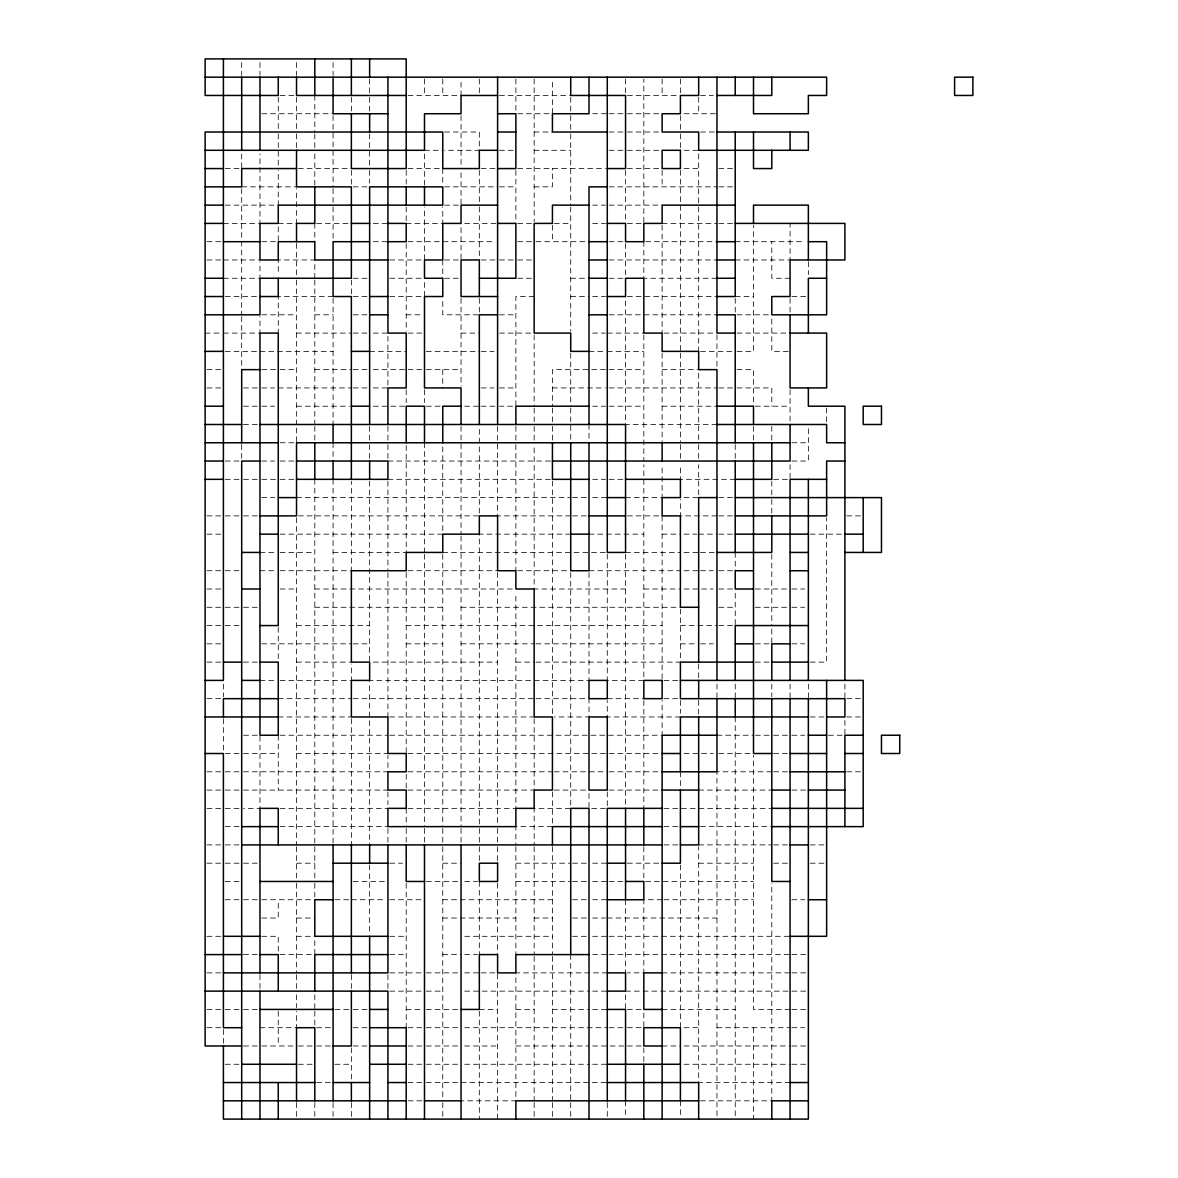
<?xml version="1.0" encoding="UTF-8"?>
<svg xmlns="http://www.w3.org/2000/svg" width="1178" height="1178" viewBox="0 0 1178 1178"><rect width="100%" height="100%" fill="white"/><g stroke="black" fill="none" stroke-linecap="round" stroke-linejoin="round"><path stroke-width="0.75" stroke-dasharray="5 3.75" d="M280.084 95.462L296.532 95.462M408.03 95.462L461.04 95.462L461.04 79.014M499.428 95.462L570.726 95.462M627.388 95.462L678.572 95.462M700.498 95.462L713.294 95.462M261.796 113.736L333.094 113.736M517.716 113.736L552.438 113.736L552.438 79.014M592.652 113.736L607.274 113.736M609.114 113.736L625.562 113.736M627.388 113.736L662.124 113.736M684.05 113.736L716.96 113.736M444.592 132.024L479.328 132.024L479.328 150.298L444.592 150.298M534.164 132.024L552.438 132.024M609.114 132.024L625.562 132.024M627.388 132.024L662.124 132.024M700.498 132.024L716.96 132.024M424.492 150.298L442.766 150.298M499.428 150.298L515.876 150.298M534.164 150.298L570.726 150.298M609.114 150.298L623.736 150.298M627.388 150.298L662.124 150.298M684.05 150.298L698.672 150.298M225.248 168.572L239.87 168.572M298.358 168.572L351.368 168.572M408.03 168.572L440.94 168.572M481.154 168.572L497.602 168.572M517.716 168.572L605.448 168.572M627.388 168.572L662.124 168.572M684.05 168.572L698.672 168.572M718.786 168.572L735.234 168.572M241.696 186.86L296.532 186.86M353.194 186.86L369.642 186.86M444.592 186.86L497.602 186.86M499.428 186.86L515.876 186.86M534.164 186.86L552.438 186.86L552.438 168.572M609.114 186.86L716.96 186.86M718.786 186.86L735.234 186.86M225.248 205.134L278.258 205.134L278.258 170.398M444.592 205.134L461.04 205.134L461.04 170.398M592.652 205.134L605.448 205.134M609.114 205.134L662.124 205.134M223.408 223.408L259.97 223.408L259.97 153.95M278.258 223.408L296.532 223.408L296.532 188.686M316.632 223.408L349.542 223.408M373.308 223.408L387.93 223.408M406.204 223.408L442.766 223.408L442.766 206.96M464.706 223.408L497.602 223.408M517.716 223.408L534.164 223.408M554.264 223.408L570.726 223.408M592.652 223.408L605.448 223.408M627.388 223.408L643.836 223.408L643.836 79.014M662.124 223.408L716.96 223.408M718.786 223.408L733.408 223.408M206.96 241.696L223.408 241.696M261.796 241.696L278.258 241.696L278.258 225.248M373.308 241.696L387.93 241.696M408.03 241.696L493.95 241.696M517.716 241.696L534.164 241.696M535.99 241.696L589 241.696M609.114 241.696L625.562 241.696M645.662 241.696L716.96 241.696M735.234 241.696L804.692 241.696M206.96 259.97L221.582 259.97M223.408 259.97L259.97 259.97M389.756 259.97L424.492 259.97L424.492 206.96M444.592 259.97L461.04 259.97L461.04 223.408M481.154 259.97L497.602 259.97M499.428 259.97L514.05 259.97M517.716 259.97L534.164 259.97M609.114 259.97L716.96 259.97M735.234 259.97L790.07 259.97L790.07 223.408M223.408 278.258L259.97 278.258L259.97 261.796M353.194 278.258L369.642 278.258M389.756 278.258L424.492 278.258M444.592 278.258L461.04 278.258M517.716 278.258L534.164 278.258M570.726 278.258L589 278.258M609.114 278.258L623.736 278.258M716.96 278.258L643.836 278.258L643.836 241.696M790.07 278.258L771.796 278.258L771.796 241.696M225.248 296.532L259.97 296.532M333.094 296.532L278.258 296.532L278.258 333.094M353.194 296.532L367.816 296.532M389.756 296.532L424.492 296.532L424.492 280.084M534.164 296.532L515.876 296.532L515.876 406.204L499.428 406.204M570.726 296.532L589 296.532M592.652 296.532L605.448 296.532M627.388 296.532L716.96 296.532M735.234 296.532L753.508 296.532M791.896 296.532L808.358 296.532M261.796 314.806L296.532 314.806M314.806 314.806L333.094 314.806M353.194 314.806L369.642 314.806M406.204 314.806L422.652 314.806M499.428 314.806L515.876 314.806M609.114 314.806L716.96 314.806M737.06 314.806L771.796 314.806M205.134 333.094L221.582 333.094M223.408 333.094L259.97 333.094L259.97 316.632M296.532 333.094L351.368 333.094M353.194 333.094L367.816 333.094M373.308 333.094L387.93 333.094M408.03 333.094L422.652 333.094M461.04 333.094L479.328 333.094M499.428 333.094L534.164 333.094M592.652 333.094L605.448 333.094M607.274 333.094L643.836 333.094M663.95 333.094L713.294 333.094M737.06 333.094L790.07 333.094M225.248 351.368L258.144 351.368M259.97 351.368L333.094 351.368M369.642 351.368L406.204 351.368M426.318 351.368L479.328 351.368M481.154 351.368L493.95 351.368M589 351.368L605.448 351.368M607.274 351.368L643.836 351.368M700.498 351.368L733.408 351.368M737.06 351.368L753.508 351.368L753.508 225.248M788.244 351.368L771.796 351.368L771.796 316.632M206.96 369.642L223.408 369.642M261.796 369.642L278.258 369.642M280.084 369.642L296.532 369.642M314.806 369.642L351.368 369.642M353.194 369.642L369.642 369.642M373.308 369.642L406.204 369.642M408.03 369.642L422.652 369.642M426.318 369.642L461.04 369.642M605.448 369.642L552.438 369.642L552.438 406.204M609.114 369.642L643.836 369.642M662.124 369.642L698.672 369.642M737.06 369.642L753.508 369.642L753.508 406.204M206.96 387.93L221.582 387.93M243.522 387.93L258.144 387.93M261.796 387.93L274.592 387.93M278.258 387.93L351.368 387.93M353.194 387.93L367.816 387.93M373.308 387.93L387.93 387.93L387.93 334.92M481.154 387.93L493.95 387.93M499.428 387.93L515.876 387.93M552.438 387.93L605.448 387.93M609.114 387.93L716.96 387.93M718.786 387.93L733.408 387.93M737.06 387.93L771.796 387.93L771.796 406.204M243.522 406.204L259.97 406.204M261.796 406.204L274.592 406.204M296.532 406.204L349.542 406.204M373.308 406.204L406.204 406.204M426.318 406.204L442.766 406.204M464.706 406.204L479.328 406.204M481.154 406.204L497.602 406.204M592.652 406.204L605.448 406.204M609.114 406.204L643.836 406.204M662.124 406.204L716.96 406.204M755.348 406.204L790.07 406.204M243.522 424.492L259.97 424.492M716.96 424.492L625.562 424.492L625.562 296.532M280.084 442.766L296.532 442.766L296.532 426.318M791.896 442.766L808.358 442.766M225.248 461.04L241.696 461.04M261.796 461.04L274.592 461.04M280.084 461.04L296.532 461.04M387.93 461.04L552.438 461.04M791.896 461.04L808.358 461.04L808.358 426.318M225.248 479.328L241.696 479.328M243.522 479.328L259.97 479.328M261.796 479.328L278.258 479.328M280.084 479.328L296.532 479.328M387.93 479.328L552.438 479.328L552.438 716.96M592.652 479.328L605.448 479.328M609.114 479.328L625.562 479.328M735.234 479.328L680.398 479.328L680.398 464.706M773.622 479.328L790.07 479.328L790.07 464.706M261.796 497.602L274.592 497.602M296.532 497.602L570.726 497.602M572.552 497.602L589 497.602M592.652 497.602L607.274 497.602M625.562 497.602L662.124 497.602L662.124 464.706M684.05 497.602L698.672 497.602L698.672 464.706M718.786 497.602L735.234 497.602M206.96 515.876L221.582 515.876M225.248 515.876L239.87 515.876M243.522 515.876L258.144 515.876M298.358 515.876L479.328 515.876L479.328 426.318M570.726 515.876L497.602 515.876L497.602 426.318M572.552 515.876L589 515.876M627.388 515.876L662.124 515.876L662.124 680.398M716.96 515.876L680.398 515.876L680.398 499.428M718.786 515.876L735.234 515.876M846.732 515.876L861.368 515.876M206.96 534.164L221.582 534.164M280.084 534.164L442.766 534.164L442.766 442.766M570.726 534.164L479.328 534.164L479.328 826.632M589 534.164L643.836 534.164M662.124 534.164L680.398 534.164M684.05 534.164L696.846 534.164M698.672 534.164L716.96 534.164M718.786 534.164L735.234 534.164M810.184 534.164L843.08 534.164M259.97 552.438L274.592 552.438M280.084 552.438L314.806 552.438M333.094 552.438L406.204 552.438L406.204 444.592M442.766 552.438L607.274 552.438L607.274 680.398L643.836 680.398L643.836 464.706M625.562 552.438L680.398 552.438M684.05 552.438L698.672 552.438M700.498 552.438L716.96 552.438M206.96 570.726L223.408 570.726M225.248 570.726L239.87 570.726M259.97 570.726L274.592 570.726M280.084 570.726L351.368 570.726L351.368 481.154M408.03 570.726L497.602 570.726M517.716 570.726L568.886 570.726M589 570.726L680.398 570.726M684.05 570.726L698.672 570.726M700.498 570.726L713.294 570.726M718.786 570.726L733.408 570.726M206.96 589L223.408 589M280.084 589L296.532 589M314.806 589L515.876 589M625.562 589L534.164 589L534.164 444.592M643.836 589L680.398 589M684.05 589L713.294 589M718.786 589L733.408 589M755.348 589L790.07 589M791.896 589L804.692 589M206.96 607.274L223.408 607.274M225.248 607.274L241.696 607.274M243.522 607.274L258.144 607.274M314.806 607.274L442.766 607.274M461.04 607.274L680.398 607.274M718.786 607.274L735.234 607.274M755.348 607.274L790.07 607.274M791.896 607.274L804.692 607.274M206.96 625.562L221.582 625.562M225.248 625.562L239.87 625.562M296.532 625.562L369.642 625.562M406.204 625.562L662.124 625.562M680.398 625.562L716.96 625.562M718.786 625.562L735.234 625.562L735.234 592.652M206.96 643.836L221.582 643.836M261.796 643.836L351.368 643.836M353.194 643.836L369.642 643.836M406.204 643.836L442.766 643.836M461.04 643.836L534.164 643.836M535.99 643.836L662.124 643.836M680.398 643.836L696.846 643.836M700.498 643.836L713.294 643.836M755.348 643.836L771.796 643.836L771.796 627.388M791.896 643.836L804.692 643.836M206.96 662.124L221.582 662.124M243.522 662.124L258.144 662.124M296.532 662.124L351.368 662.124M373.308 662.124L497.602 662.124M515.876 662.124L534.164 662.124M535.99 662.124L680.398 662.124L680.398 609.114M755.348 662.124L771.796 662.124M810.184 662.124L826.632 662.124L826.632 517.716M259.97 680.398L274.592 680.398M280.084 680.398L351.368 680.398L351.368 663.95M663.95 680.398L680.398 680.398M206.96 698.672L221.582 698.672M278.258 698.672L351.368 698.672M353.194 698.672L534.164 698.672M535.99 698.672L589 698.672L589 716.96L554.264 716.96M607.274 698.672L643.836 698.672M663.95 698.672L680.398 698.672M846.732 698.672L863.194 698.672M278.258 716.96L351.368 716.96M389.756 716.96L534.164 716.96M680.398 716.96L607.274 716.96L607.274 700.498M810.184 716.96L824.806 716.96M846.732 716.96L861.368 716.96M243.522 735.234L259.97 735.234L259.97 808.358L243.522 808.358M280.084 735.234L387.93 735.234M389.756 735.234L662.124 735.234L662.124 700.498M716.96 735.234L753.508 735.234M755.348 735.234L771.796 735.234M773.622 735.234L790.07 735.234M791.896 735.234L804.692 735.234M828.458 735.234L844.906 735.234L844.906 718.786M225.248 753.508L239.87 753.508M243.522 753.508L278.258 753.508M296.532 753.508L387.93 753.508M408.03 753.508L607.274 753.508M609.114 753.508L662.124 753.508M684.05 753.508L713.294 753.508M718.786 753.508L753.508 753.508M773.622 753.508L790.07 753.508M206.96 771.796L221.582 771.796M225.248 771.796L239.87 771.796M243.522 771.796L387.93 771.796L387.93 755.348M408.03 771.796L552.438 771.796M554.264 771.796L607.274 771.796M609.114 771.796L662.124 771.796M771.796 771.796L716.96 771.796L716.96 1119.1M773.622 771.796L790.07 771.796M846.732 771.796L861.368 771.796M206.96 790.07L223.408 790.07M225.248 790.07L239.87 790.07M243.522 790.07L387.93 790.07M554.264 790.07L589 790.07M609.114 790.07L662.124 790.07M698.672 790.07L771.796 790.07M791.896 790.07L808.358 790.07M206.96 808.358L221.582 808.358M225.248 808.358L241.696 808.358M280.084 808.358L387.93 808.358M408.03 808.358L515.876 808.358L515.876 592.652M605.448 808.358L589 808.358L589 791.896M663.95 808.358L771.796 808.358M225.248 826.632L241.696 826.632M280.084 826.632L387.93 826.632M663.95 826.632L680.398 826.632M700.498 826.632L771.796 826.632M206.96 844.906L223.408 844.906M225.248 844.906L239.87 844.906M663.95 844.906L680.398 844.906M698.672 844.906L771.796 844.906M773.622 844.906L788.244 844.906M810.184 844.906L824.806 844.906M206.96 863.194L221.582 863.194M225.248 863.194L241.696 863.194M243.522 863.194L258.144 863.194M296.532 863.194L314.806 863.194M389.756 863.194L402.552 863.194M442.766 863.194L461.04 863.194M515.876 863.194L570.726 863.194M572.552 863.194L587.174 863.194M592.652 863.194L607.274 863.194M627.388 863.194L662.124 863.194M698.672 863.194L753.508 863.194M773.622 863.194L790.07 863.194M810.184 863.194L824.806 863.194M225.248 881.468L239.87 881.468M353.194 881.468L387.93 881.468M426.318 881.468L461.04 881.468M464.706 881.468L477.502 881.468M515.876 881.468L570.726 881.468M572.552 881.468L587.174 881.468M592.652 881.468L607.274 881.468M609.114 881.468L623.736 881.468M645.662 881.468L753.508 881.468M225.248 899.742L239.87 899.742M243.522 899.742L258.144 899.742M261.796 899.742L314.806 899.742M334.92 899.742L349.542 899.742M351.368 899.742L386.104 899.742M389.756 899.742L424.492 899.742M442.766 899.742L552.438 899.742M572.552 899.742L589 899.742M592.652 899.742L607.274 899.742M662.124 899.742L643.836 899.742L643.836 972.866L627.388 972.866M663.95 899.742L753.508 899.742M791.896 899.742L804.692 899.742M261.796 918.03L278.258 918.03L278.258 899.742M296.532 918.03L314.806 918.03M442.766 918.03L515.876 918.03M534.164 918.03L552.438 918.03M572.552 918.03L589 918.03M592.652 918.03L605.448 918.03M607.274 918.03L716.96 918.03M206.96 936.304L221.582 936.304M261.796 936.304L278.258 936.304L278.258 954.592M296.532 936.304L314.806 936.304M389.756 936.304L406.204 936.304M464.706 936.304L552.438 936.304M572.552 936.304L589 936.304M592.652 936.304L607.274 936.304M609.114 936.304L790.07 936.304M243.522 954.592L258.144 954.592M280.084 954.592L314.806 954.592L314.806 938.13M389.756 954.592L406.204 954.592M442.766 954.592L461.04 954.592M464.706 954.592L477.502 954.592M592.652 954.592L607.274 954.592M609.114 954.592L790.07 954.592M791.896 954.592L808.358 954.592M206.96 972.866L221.582 972.866M389.756 972.866L424.492 972.866M426.318 972.866L461.04 972.866M464.706 972.866L479.328 972.866M481.154 972.866L497.602 972.866L497.602 1119.1M607.274 972.866L515.876 972.866L515.876 1100.826L461.04 1100.826M662.124 972.866L790.07 972.866M791.896 972.866L808.358 972.866M389.756 991.14L424.492 991.14M426.318 991.14L442.766 991.14M464.706 991.14L589 991.14M592.652 991.14L607.274 991.14M625.562 991.14L790.07 991.14M791.896 991.14L808.358 991.14M206.96 1009.428L221.582 1009.428M225.248 1009.428L239.87 1009.428M243.522 1009.428L259.97 1009.428M334.92 1009.428L349.542 1009.428M353.194 1009.428L367.816 1009.428M406.204 1009.428L422.652 1009.428M426.318 1009.428L461.04 1009.428M479.328 1009.428L497.602 1009.428M515.876 1009.428L534.164 1009.428M552.438 1009.428L589 1009.428M592.652 1009.428L607.274 1009.428M627.388 1009.428L642.01 1009.428M662.124 1009.428L735.234 1009.428M790.07 1009.428L753.508 1009.428L753.508 755.348M791.896 1009.428L808.358 1009.428M206.96 1027.702L221.582 1027.702M259.97 1027.702L296.532 1027.702L296.532 1011.254M316.632 1027.702L333.094 1027.702M353.194 1027.702L367.816 1027.702M408.03 1027.702L424.492 1027.702M426.318 1027.702L461.04 1027.702M464.706 1027.702L607.274 1027.702M609.114 1027.702L625.562 1027.702M627.388 1027.702L643.836 1027.702L643.836 1009.428M684.05 1027.702L698.672 1027.702M716.96 1027.702L790.07 1027.702M791.896 1027.702L804.692 1027.702M243.522 1045.976L258.144 1045.976M261.796 1045.976L296.532 1045.976M298.358 1045.976L314.806 1045.976M316.632 1045.976L333.094 1045.976M353.194 1045.976L367.816 1045.976M408.03 1045.976L422.652 1045.976M426.318 1045.976L461.04 1045.976M464.706 1045.976L497.602 1045.976M515.876 1045.976L589 1045.976M592.652 1045.976L623.736 1045.976M627.388 1045.976L643.836 1045.976M662.124 1045.976L680.398 1045.976M684.05 1045.976L790.07 1045.976M791.896 1045.976L808.358 1045.976M225.248 1064.264L239.87 1064.264M298.358 1064.264L312.98 1064.264M334.92 1064.264L351.368 1064.264M408.03 1064.264L424.492 1064.264M426.318 1064.264L461.04 1064.264M464.706 1064.264L589 1064.264M592.652 1064.264L607.274 1064.264M684.05 1064.264L790.07 1064.264M791.896 1064.264L808.358 1064.264M316.632 1082.538L333.094 1082.538M408.03 1082.538L422.652 1082.538M426.318 1082.538L459.214 1082.538M461.04 1082.538L607.274 1082.538M790.07 1082.538L698.672 1082.538L698.672 846.732M408.03 1100.826L424.492 1100.826M700.498 1100.826L771.796 1100.826L771.796 883.294M844.906 684.05L844.906 698.672M826.632 408.03L826.632 422.652M808.358 261.796L808.358 274.592M808.358 684.05L808.358 698.672M790.07 298.358L790.07 314.806M790.07 389.756L790.07 422.652M790.07 684.05L790.07 698.672M771.796 426.318L771.796 440.94M771.796 481.154L771.796 497.602M771.796 499.428L771.796 515.876M771.796 554.264L771.796 625.562M771.796 684.05L771.796 696.846M753.508 426.318L753.508 440.94M753.508 1027.702L753.508 1119.1M735.234 298.358L735.234 314.806M735.234 444.592L735.234 461.04M735.234 552.438L735.234 570.726M735.234 684.05L735.234 698.672M735.234 716.96L735.234 1119.1M716.96 334.92L716.96 369.642M716.96 684.05L716.96 698.672M698.672 97.288L698.672 113.736M698.672 153.95L698.672 205.134M698.672 206.96L698.672 351.368M698.672 373.308L698.672 442.766M698.672 444.592L698.672 461.04M698.672 663.95L698.672 680.398M698.672 700.498L698.672 716.96M680.398 79.014L680.398 93.636M680.398 115.562L680.398 132.024M680.398 133.85L680.398 150.298M680.398 170.398L680.398 351.368M680.398 353.194L680.398 442.766M680.398 444.592L680.398 461.04M680.398 700.498L680.398 713.294M680.398 771.796L680.398 790.07M680.398 865.02L680.398 1027.702M680.398 1100.826L680.398 1117.274M662.124 79.014L662.124 95.462M662.124 170.398L662.124 186.86M662.124 225.248L662.124 333.094M662.124 353.194L662.124 442.766M643.836 334.92L643.836 461.04M643.836 700.498L643.836 808.358M643.836 846.732L643.836 881.468M643.836 1047.816L643.836 1062.438M625.562 79.014L625.562 95.462M625.562 170.398L625.562 223.408M625.562 243.522L625.562 278.258M625.562 554.264L625.562 808.358M625.562 899.742L625.562 972.866M625.562 994.806L625.562 1009.428M625.562 1100.826L625.562 1117.274M607.274 791.896L607.274 808.358M607.274 1102.652L607.274 1119.1M589 424.492L589 442.766M589 572.552L589 680.398L369.642 680.398L369.642 844.906M570.726 97.288L570.726 111.91M570.726 115.562L570.726 132.024M570.726 133.85L570.726 205.134M570.726 206.96L570.726 331.268M570.726 353.194L570.726 406.204M570.726 408.03L570.726 442.766M570.726 572.552L570.726 808.358L534.164 808.358L534.164 844.906M570.726 954.592L570.726 1100.826M570.726 1102.652L570.726 1119.1M552.438 225.248L552.438 241.696M552.438 408.03L552.438 424.492M552.438 426.318L552.438 442.766M552.438 791.896L552.438 826.632L515.876 826.632L515.876 844.906M552.438 846.732L552.438 954.592M552.438 956.418L552.438 1100.826M552.438 1102.652L552.438 1119.1M534.164 79.014L534.164 221.582M534.164 334.92L534.164 406.204M534.164 408.03L534.164 424.492M534.164 426.318L534.164 442.766M534.164 718.786L534.164 790.07L406.204 790.07L406.204 773.622M534.164 846.732L534.164 954.592M534.164 956.418L534.164 1100.826M534.164 1102.652L534.164 1119.1M515.876 79.014L515.876 113.736M515.876 170.398L515.876 223.408M515.876 426.318L515.876 442.766M515.876 444.592L515.876 570.726M515.876 846.732L515.876 954.592M497.602 572.552L497.602 826.632M497.602 828.458L497.602 844.906M497.602 846.732L497.602 863.194M497.602 883.294L497.602 954.592M479.328 79.014L479.328 95.462M479.328 170.398L479.328 205.134M479.328 206.96L479.328 259.97M479.328 298.358L479.328 314.806L442.766 314.806L442.766 298.358M479.328 828.458L479.328 844.906M479.328 846.732L479.328 863.194M479.328 881.468L479.328 954.592M479.328 1011.254L479.328 1119.1M461.04 115.562L461.04 168.572M461.04 298.358L461.04 386.104M461.04 426.318L461.04 534.164M461.04 535.99L461.04 826.632M461.04 828.458L461.04 844.906M442.766 79.014L442.766 95.462M442.766 168.572L442.766 183.194M442.766 259.97L442.766 278.258M442.766 369.642L442.766 387.93M442.766 554.264L442.766 826.632M442.766 828.458L442.766 844.906M442.766 846.732L442.766 1100.826M442.766 1102.652L442.766 1117.274M424.492 79.014L424.492 95.462M424.492 153.95L424.492 186.86M424.492 389.756L424.492 402.552M424.492 442.766L424.492 552.438M424.492 554.264L424.492 826.632M424.492 828.458L424.492 844.906M406.204 170.398L406.204 186.86M406.204 206.96L406.204 221.582M406.204 243.522L406.204 331.268M406.204 389.756L406.204 402.552M406.204 572.552L406.204 753.508M406.204 808.358L406.204 826.632M406.204 828.458L406.204 844.906M406.204 883.294L406.204 1027.702M387.93 426.318L387.93 442.766M387.93 444.592L387.93 459.214M387.93 481.154L387.93 570.726M387.93 572.552L387.93 716.96M387.93 791.896L387.93 804.692M387.93 828.458L387.93 844.906M387.93 974.692L387.93 991.14M369.642 79.014L369.642 95.462M369.642 97.288L369.642 113.736M369.642 133.85L369.642 168.572M369.642 170.398L369.642 183.194M369.642 426.318L369.642 442.766M369.642 444.592L369.642 461.04M369.642 481.154L369.642 662.124M369.642 865.02L369.642 932.652M351.368 97.288L351.368 111.91M351.368 170.398L351.368 186.86M351.368 280.084L351.368 296.532M351.368 718.786L351.368 844.906M351.368 974.692L351.368 991.14M351.368 1047.816L351.368 1080.712M351.368 1102.652L351.368 1119.1M333.094 62.552L333.094 75.348M333.094 115.562L333.094 186.86M333.094 188.686L333.094 205.134M333.094 206.96L333.094 241.696M333.094 298.358L333.094 424.492M333.094 442.766L333.094 461.04M333.094 479.328L333.094 844.906M333.094 1102.652L333.094 1119.1M314.806 95.462L314.806 132.024M314.806 133.85L314.806 150.298M314.806 153.95L314.806 186.86M314.806 223.408L314.806 241.696M314.806 278.258L314.806 259.97L278.258 259.97L278.258 274.592M314.806 280.084L314.806 424.492M314.806 426.318L314.806 442.766M314.806 479.328L314.806 844.906M314.806 846.732L314.806 881.468M314.806 883.294L314.806 897.916M314.806 994.806L314.806 1009.428M314.806 1011.254L314.806 1027.702M314.806 1102.652L314.806 1117.274M296.532 62.552L296.532 75.348M296.532 97.288L296.532 132.024M296.532 133.85L296.532 150.298M296.532 243.522L296.532 278.258M296.532 280.084L296.532 424.492M296.532 517.716L296.532 844.906M296.532 846.732L296.532 881.468M296.532 883.294L296.532 972.866M296.532 974.692L296.532 991.14M296.532 994.806L296.532 1007.602M296.532 1102.652L296.532 1119.1M278.258 97.288L278.258 132.024M278.258 133.85L278.258 166.746M278.258 627.388L278.258 662.124M278.258 735.234L278.258 790.07M278.258 1011.254L278.258 1045.976M259.97 62.552L259.97 75.348M259.97 974.692L259.97 991.14M241.696 62.552L241.696 75.348M241.696 153.95L241.696 168.572M241.696 188.686L241.696 314.806M241.696 316.632L241.696 369.642M241.696 444.592L241.696 459.214M223.408 684.05L223.408 696.846M223.408 718.786L223.408 753.508M223.408 1029.528L223.408 1044.15"/><path stroke-width="1.5" d="M205.134 77.174L826.632 77.174L826.632 95.462L808.358 95.462L808.358 113.736L753.508 113.736L753.508 77.174M406.204 95.462L296.532 95.462L296.532 77.174M497.602 95.462L461.04 95.462L461.04 113.736L424.492 113.736L424.492 150.298L205.134 150.298M716.96 95.462L771.796 95.462L771.796 77.174M387.93 113.736L333.094 113.736L333.094 77.174M497.602 113.736L515.876 113.736L515.876 168.572L497.602 168.572M497.602 132.024L515.876 132.024M607.274 132.024L552.438 132.024L552.438 113.736L589 113.736L589 77.174M716.96 132.024L808.358 132.024L808.358 150.298L698.672 150.298L698.672 132.024L662.124 132.024L662.124 113.736L680.398 113.736L680.398 95.462L698.672 95.462L698.672 77.174M497.602 150.298L479.328 150.298L479.328 168.572L442.766 168.572L442.766 132.024L205.134 132.024L205.134 1045.976L241.696 1045.976M205.134 168.572L223.408 168.572M296.532 168.572L241.696 168.572L241.696 186.86L205.134 186.86M607.274 168.572L625.562 168.572L625.562 95.462L570.726 95.462L570.726 77.174M607.274 186.86L589 186.86L589 424.492M205.134 205.134L223.408 205.134M497.602 205.134L461.04 205.134L461.04 223.408L442.766 223.408L442.766 259.97L424.492 259.97L424.492 278.258L442.766 278.258L442.766 296.532L424.492 296.532L424.492 387.93L461.04 387.93L461.04 424.492M589 205.134L552.438 205.134L552.438 223.408L534.164 223.408L534.164 333.094L570.726 333.094L570.726 351.368L589 351.368M735.234 205.134L662.124 205.134L662.124 223.408L643.836 223.408L643.836 241.696L625.562 241.696L625.562 223.408L607.274 223.408M205.134 223.408L223.408 223.408M351.368 223.408L369.642 223.408M387.93 223.408L406.204 223.408L406.204 241.696L387.93 241.696M497.602 223.408L515.876 223.408L515.876 278.258L479.328 278.258M735.234 223.408L844.906 223.408L844.906 259.97L790.07 259.97L790.07 296.532L771.796 296.532L771.796 314.806L826.632 314.806L826.632 241.696L808.358 241.696M223.408 241.696L259.97 241.696M369.642 241.696L333.094 241.696L333.094 296.532L351.368 296.532L351.368 479.328M589 241.696L607.274 241.696M716.96 241.696L735.234 241.696M387.93 259.97L314.806 259.97L314.806 241.696L278.258 241.696L278.258 259.97L259.97 259.97L259.97 223.408L278.258 223.408L278.258 205.134L442.766 205.134L442.766 186.86L369.642 186.86L369.642 424.492M589 259.97L607.274 259.97M716.96 259.97L735.234 259.97M205.134 278.258L223.408 278.258M589 278.258L607.274 278.258M716.96 278.258L735.234 278.258M826.632 278.258L808.358 278.258L808.358 333.094M205.134 296.532L223.408 296.532M259.97 296.532L278.258 296.532L278.258 278.258M369.642 296.532L387.93 296.532M497.602 296.532L461.04 296.532L461.04 259.97L479.328 259.97L479.328 296.532M607.274 296.532L625.562 296.532L625.562 278.258L643.836 278.258L643.836 333.094L662.124 333.094L662.124 351.368L698.672 351.368L698.672 369.642L716.96 369.642L716.96 680.398M716.96 296.532L735.234 296.532L735.234 132.024M205.134 314.806L259.97 314.806L259.97 278.258L351.368 278.258L351.368 186.86L296.532 186.86L296.532 150.298M369.642 314.806L387.93 314.806M497.602 314.806L479.328 314.806L479.328 424.492M589 314.806L607.274 314.806M716.96 314.806L735.234 314.806L735.234 442.766M735.234 333.094L716.96 333.094L716.96 77.174M790.07 333.094L826.632 333.094L826.632 387.93L790.07 387.93L790.07 314.806M205.134 351.368L223.408 351.368M351.368 351.368L369.642 351.368M259.97 369.642L241.696 369.642L241.696 442.766M205.134 406.204L223.408 406.204M351.368 406.204L369.642 406.204M461.04 406.204L442.766 406.204L442.766 442.766M589 406.204L515.876 406.204L515.876 424.492M716.96 406.204L753.508 406.204L753.508 424.492M205.134 424.492L241.696 424.492M259.97 424.492L625.562 424.492L625.562 552.438L607.274 552.438L607.274 77.174M716.96 424.492L826.632 424.492L826.632 442.766L844.906 442.766M205.134 442.766L278.258 442.766M790.07 442.766L296.532 442.766L296.532 515.876L259.97 515.876M205.134 461.04L223.408 461.04M259.97 461.04L241.696 461.04L241.696 1119.1M296.532 461.04L387.93 461.04L387.93 479.328L296.532 479.328M552.438 461.04L790.07 461.04L790.07 424.492M844.906 461.04L826.632 461.04L826.632 515.876L735.234 515.876M205.134 479.328L223.408 479.328M589 479.328L552.438 479.328L552.438 442.766M625.562 479.328L680.398 479.328L680.398 497.602L662.124 497.602L662.124 515.876L680.398 515.876L680.398 607.274L698.672 607.274M735.234 479.328L771.796 479.328L771.796 442.766M826.632 479.328L790.07 479.328L790.07 680.398M278.258 497.602L296.532 497.602M607.274 497.602L625.562 497.602M716.96 497.602L698.672 497.602L698.672 662.124M735.234 497.602L881.468 497.602L881.468 552.438L844.906 552.438M589 515.876L625.562 515.876M259.97 534.164L278.258 534.164M570.726 534.164L589 534.164M735.234 534.164L808.358 534.164M844.906 534.164L863.194 534.164M241.696 552.438L259.97 552.438M716.96 552.438L771.796 552.438L771.796 515.876M790.07 552.438L808.358 552.438M753.508 570.726L735.234 570.726L735.234 589L753.508 589M790.07 570.726L808.358 570.726M241.696 589L259.97 589M259.97 625.562L278.258 625.562L278.258 333.094L259.97 333.094L259.97 735.234L278.258 735.234L278.258 662.124L259.97 662.124M808.358 625.562L735.234 625.562L735.234 680.398M735.234 643.836L753.508 643.836M790.07 643.836L771.796 643.836L771.796 680.398M223.408 662.124L241.696 662.124M753.508 662.124L680.398 662.124L680.398 698.672L844.906 698.672L844.906 716.96L826.632 716.96M771.796 662.124L808.358 662.124M205.134 680.398L223.408 680.398L223.408 58.9M241.696 680.398L259.97 680.398M680.398 680.398L863.194 680.398L863.194 826.632L771.796 826.632M278.258 698.672L223.408 698.672L223.408 716.96M205.134 716.96L278.258 716.96M808.358 716.96L680.398 716.96L680.398 771.796M716.96 735.234L662.124 735.234L662.124 1119.1M808.358 735.234L826.632 735.234M863.194 735.234L844.906 735.234L844.906 826.632M205.134 753.508L223.408 753.508L223.408 1027.702L241.696 1027.702M662.124 753.508L680.398 753.508M771.796 753.508L753.508 753.508L753.508 442.766M790.07 753.508L826.632 753.508M844.906 753.508L863.194 753.508M662.124 771.796L716.96 771.796L716.96 698.672M790.07 771.796L844.906 771.796M662.124 790.07L698.672 790.07M771.796 790.07L790.07 790.07M808.358 790.07L844.906 790.07M662.124 808.358L607.274 808.358L607.274 1100.826M771.796 808.358L863.194 808.358M241.696 826.632L278.258 826.632M662.124 826.632L552.438 826.632L552.438 844.906M680.398 826.632L698.672 826.632M241.696 844.906L662.124 844.906M680.398 844.906L698.672 844.906L698.672 716.96M790.07 844.906L808.358 844.906M333.094 863.194L387.93 863.194M607.274 863.194L625.562 863.194M662.124 863.194L680.398 863.194L680.398 790.07M259.97 881.468L333.094 881.468M424.492 881.468L406.204 881.468L406.204 844.906M625.562 881.468L643.836 881.468L643.836 899.742L607.274 899.742M790.07 881.468L771.796 881.468L771.796 698.672M333.094 899.742L314.806 899.742L314.806 936.304L387.93 936.304M808.358 899.742L826.632 899.742M223.408 936.304L259.97 936.304M790.07 936.304L826.632 936.304L826.632 680.398M205.134 954.592L241.696 954.592M259.97 954.592L278.258 954.592L278.258 991.14M387.93 954.592L314.806 954.592L314.806 991.14M589 954.592L515.876 954.592L515.876 972.866L497.602 972.866L497.602 954.592L479.328 954.592L479.328 1009.428L461.04 1009.428M223.408 972.866L387.93 972.866L387.93 844.906M607.274 972.866L625.562 972.866L625.562 991.14L607.274 991.14M662.124 972.866L643.836 972.866L643.836 1009.428L662.124 1009.428M205.134 991.14L387.93 991.14L387.93 1119.1M259.97 1009.428L333.094 1009.428M369.642 1009.428L387.93 1009.428M607.274 1009.428L625.562 1009.428L625.562 1100.826M369.642 1027.702L406.204 1027.702L406.204 1119.1M333.094 1045.976L351.368 1045.976L351.368 991.14M369.642 1045.976L406.204 1045.976M662.124 1045.976L643.836 1045.976L643.836 1027.702L680.398 1027.702L680.398 1100.826M241.696 1064.264L296.532 1064.264M369.642 1064.264L406.204 1064.264M607.274 1064.264L680.398 1064.264M223.408 1082.538L314.806 1082.538M333.094 1082.538L369.642 1082.538M387.93 1082.538L406.204 1082.538M607.274 1082.538L698.672 1082.538L698.672 1119.1M790.07 1082.538L808.358 1082.538M223.408 1100.826L406.204 1100.826M424.492 1100.826L461.04 1100.826M698.672 1100.826L515.876 1100.826L515.876 1119.1M808.358 1100.826L771.796 1100.826L771.796 1119.1M863.194 497.602L863.194 552.438M844.906 680.398L844.906 406.204L808.358 406.204L808.358 387.93M808.358 259.97L808.358 205.134L753.508 205.134L753.508 223.408M808.358 479.328L808.358 680.398M808.358 698.672L808.358 1119.1L223.408 1119.1L223.408 1045.976M790.07 132.024L790.07 150.298M790.07 698.672L790.07 1119.1M771.796 150.298L771.796 168.572L753.508 168.572L753.508 132.024M735.234 77.174L735.234 95.462M735.234 461.04L735.234 552.438M735.234 698.672L735.234 716.96M698.672 680.398L698.672 698.672M662.124 442.766L662.124 461.04M643.836 808.358L643.836 844.906M643.836 1064.264L643.836 1119.1M625.562 808.358L625.562 899.742M589 442.766L589 570.726L570.726 570.726L570.726 442.766M589 1119.1L589 808.358L570.726 808.358L570.726 954.592M497.602 77.174L497.602 424.492M461.04 844.906L461.04 1119.1M424.492 186.86L424.492 205.134M424.492 442.766L424.492 406.204L406.204 406.204L406.204 442.766M424.492 844.906L424.492 1119.1M406.204 186.86L406.204 205.134M387.93 77.174L387.93 333.094L406.204 333.094L406.204 387.93L387.93 387.93L387.93 424.492M369.642 58.9L369.642 77.174M369.642 113.736L369.642 132.024M369.642 461.04L369.642 479.328M369.642 844.906L369.642 863.194M369.642 936.304L369.642 1119.1M351.368 58.9L351.368 95.462M351.368 113.736L351.368 168.572L406.204 168.572L406.204 58.9L205.134 58.9L205.134 95.462L278.258 95.462L278.258 77.174M351.368 844.906L351.368 972.866M351.368 1082.538L351.368 1100.826M333.094 424.492L333.094 442.766M333.094 461.04L333.094 479.328M333.094 844.906L333.094 1100.826M314.806 58.9L314.806 95.462M314.806 186.86L314.806 223.408L296.532 223.408L296.532 241.696M314.806 442.766L314.806 479.328M314.806 1100.826L314.806 1027.702L296.532 1027.702L296.532 1100.826M278.258 844.906L278.258 808.358L259.97 808.358L259.97 972.866M278.258 1082.538L278.258 1119.1M259.97 77.174L259.97 150.298M259.97 991.14L259.97 1119.1M241.696 77.174L241.696 150.298M972.866 77.174L954.592 77.174L954.592 95.462L972.866 95.462L972.866 77.174M680.398 150.298L662.124 150.298L662.124 168.572L680.398 168.572L680.398 150.298M881.468 406.204L863.194 406.204L863.194 424.492L881.468 424.492L881.468 406.204M497.602 515.876L479.328 515.876L479.328 534.164L442.766 534.164L442.766 552.438L406.204 552.438L406.204 570.726L351.368 570.726L351.368 662.124L369.642 662.124L369.642 680.398L351.368 680.398L351.368 716.96L387.93 716.96L387.93 753.508L406.204 753.508L406.204 771.796L387.93 771.796L387.93 790.07L406.204 790.07L406.204 808.358L387.93 808.358L387.93 826.632L515.876 826.632L515.876 808.358L534.164 808.358L534.164 790.07L552.438 790.07L552.438 716.96L534.164 716.96L534.164 589L515.876 589L515.876 570.726L497.602 570.726L497.602 515.876M607.274 680.398L589 680.398L589 698.672L607.274 698.672L607.274 680.398M662.124 680.398L643.836 680.398L643.836 698.672L662.124 698.672L662.124 680.398M607.274 716.96L589 716.96L589 790.07L607.274 790.07L607.274 716.96M899.742 735.234L881.468 735.234L881.468 753.508L899.742 753.508L899.742 735.234M497.602 863.194L479.328 863.194L479.328 881.468L497.602 881.468L497.602 863.194"/></g></svg>
